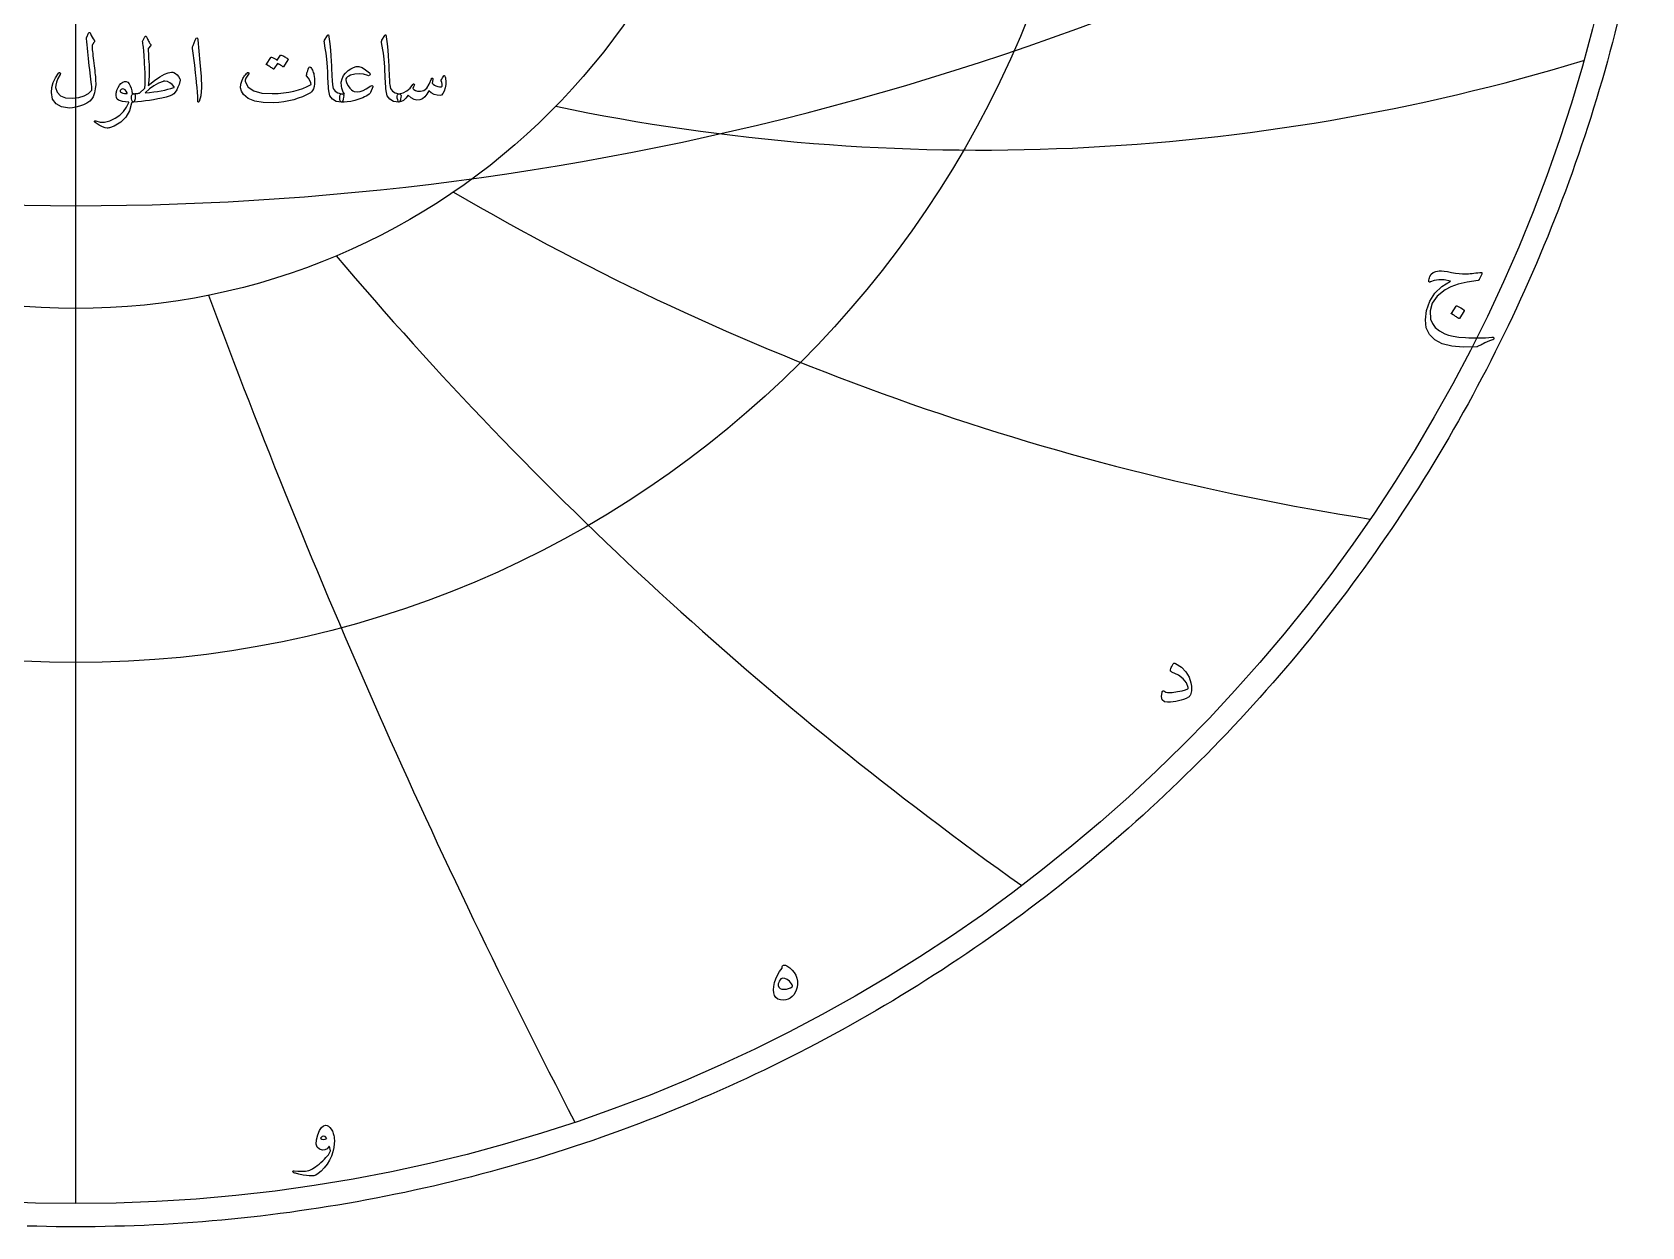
# Model space of a CAD drawing. Header units: millimetres. Extents: x -80 to 80, y -80 to 82.
# Drawn here: x -2.2 to 79.2, y -80.4 to -20 of the extents above; entities that cross this region are included whole.
import ezdxf

# ---------------------------------------------------------------- set-up
doc = ezdxf.new("R2010")
doc.units = ezdxf.units.MM
for name, color, linetype in [('CUT_OUTER', 1, 'Continuous'), ('ENGRAVE', 7, 'Continuous'), ('ENGRAVE_FINE', 8, 'Continuous'), ('TEXT', 5, 'Continuous')]:
    doc.layers.add(name, color=color, linetype=linetype)

msp = doc.modelspace()

# ---------------------------------------------------------------- linework, layer by layer
at = {"layer": 'CUT_OUTER'}
msp.add_lwpolyline([(77.9614, -19.5283), (77.8401, -20.0063), (77.7159, -20.4836), (77.5888, -20.96), (77.4587, -21.4357), (77.3257, -21.9106), (77.1898, -22.3846), (77.051, -22.8578), (76.9093, -23.3302), (76.7647, -23.8016), (76.6172, -24.2722), (76.4668, -24.7419), (76.3136, -25.2106), (76.1575, -25.6784), (75.9985, -26.1452), (75.8366, -26.611), (75.6719, -27.0758), (75.5043, -27.5396), (75.3339, -28.0024), (75.1607, -28.4641), (74.9846, -28.9248), (74.8057, -29.3843), (74.624, -29.8428), (74.4395, -30.3001), (74.2522, -30.7563), (74.0621, -31.2113), (73.8692, -31.6651), (73.6735, -32.1178), (73.475, -32.5692), (73.2738, -33.0195), (73.0698, -33.4684), (72.8631, -33.9162), (72.6536, -34.3626), (72.4414, -34.8078), (72.2265, -35.2516), (72.0088, -35.6941), (71.7884, -36.1353), (71.5654, -36.5751), (71.3396, -37.0135), (71.1111, -37.4505), (70.88, -37.8862), (70.6462, -38.3204), (70.4098, -38.7531), (70.1706, -39.1844), (69.9289, -39.6142), (69.6845, -40.0426), (69.4375, -40.4694), (69.1879, -40.8947), (68.9356, -41.3184), (68.6808, -41.7406), (68.4234, -42.1613), (68.1634, -42.5803), (67.9009, -42.9978), (67.6358, -43.4136), (67.3681, -43.8278), (67.0979, -44.2403), (66.8252, -44.6512), (66.55, -45.0604), (66.2722, -45.4679), (65.992, -45.8736), (65.7093, -46.2777), (65.4241, -46.68), (65.1364, -47.0806), (64.8463, -47.4794), (64.5538, -47.8764), (64.2588, -48.2715), (63.9614, -48.6649), (63.6616, -49.0565), (63.3594, -49.4462), (63.0548, -49.834), (62.7479, -50.22), (62.4385, -50.604), (62.1269, -50.9862), (61.8128, -51.3664), (61.4965, -51.7447), (61.1778, -52.1211), (60.8569, -52.4955), (60.5336, -52.8679), (60.2081, -53.2384), (59.8803, -53.6068), (59.5502, -53.9732), (59.2179, -54.3376), (58.8834, -54.6999), (58.5467, -55.0602), (58.2077, -55.4184), (57.8666, -55.7745), (57.5233, -56.1285), (57.1778, -56.4804), (56.8302, -56.8302), (56.4804, -57.1778), (56.1285, -57.5233), (55.7745, -57.8666), (55.4184, -58.2077), (55.0602, -58.5467), (54.6999, -58.8834), (54.3376, -59.2179), (53.9732, -59.5502), (53.6068, -59.8803), (53.2384, -60.2081), (52.8679, -60.5336), (52.4955, -60.8569), (52.1211, -61.1778), (51.7447, -61.4965), (51.3664, -61.8128), (50.9862, -62.1269), (50.604, -62.4385), (50.22, -62.7479), (49.834, -63.0548), (49.4462, -63.3594), (49.0565, -63.6616), (48.6649, -63.9614), (48.2715, -64.2588), (47.8764, -64.5538), (47.4794, -64.8463), (47.0806, -65.1364), (46.68, -65.4241), (46.2777, -65.7093), (45.8736, -65.992), (45.4679, -66.2722), (45.0604, -66.55), (44.6512, -66.8252), (44.2403, -67.0979), (43.8278, -67.3681), (43.4136, -67.6358), (42.9978, -67.9009), (42.5803, -68.1634), (42.1613, -68.4234), (41.7406, -68.6808), (41.3184, -68.9356), (40.8947, -69.1879), (40.4694, -69.4375), (40.0426, -69.6845), (39.6142, -69.9289), (39.1844, -70.1706), (38.7531, -70.4098), (38.3204, -70.6462), (37.8862, -70.88), (37.4505, -71.1111), (37.0135, -71.3396), (36.5751, -71.5654), (36.1353, -71.7884), (35.6941, -72.0088), (35.2516, -72.2265), (34.8078, -72.4414), (34.3626, -72.6536), (33.9162, -72.8631), (33.4684, -73.0698), (33.0195, -73.2738), (32.5692, -73.475), (32.1178, -73.6735), (31.6651, -73.8692), (31.2113, -74.0621), (30.7563, -74.2522), (30.3001, -74.4395), (29.8428, -74.624), (29.3843, -74.8057), (28.9248, -74.9846), (28.4641, -75.1607), (28.0024, -75.3339), (27.5396, -75.5043), (27.0758, -75.6719), (26.611, -75.8366), (26.1452, -75.9985), (25.6784, -76.1575), (25.2106, -76.3136), (24.7419, -76.4668), (24.2722, -76.6172), (23.8016, -76.7647), (23.3302, -76.9093), (22.8578, -77.051), (22.3846, -77.1898), (21.9106, -77.3257), (21.4357, -77.4587), (20.96, -77.5888), (20.4836, -77.7159), (20.0063, -77.8401), (19.5283, -77.9614), (19.0496, -78.0798), (18.5701, -78.1952), (18.09, -78.3077), (17.6092, -78.4172), (17.1277, -78.5238), (16.6455, -78.6274), (16.1628, -78.728), (15.6794, -78.8257), (15.1954, -78.9204), (14.7109, -79.0122), (14.2258, -79.101), (13.7402, -79.1868), (13.2541, -79.2696), (12.7674, -79.3494), (12.2803, -79.4263), (11.7927, -79.5001), (11.3047, -79.571), (10.8163, -79.6388), (10.3274, -79.7037), (9.8381, -79.7656), (9.3485, -79.8244), (8.8586, -79.8803), (8.3683, -79.9332), (7.8776, -79.983), (7.3867, -80.0298), (6.8955, -80.0736), (6.4041, -80.1144), (5.9124, -80.1522), (5.4205, -80.187), (4.9283, -80.2188), (4.436, -80.2475), (3.9436, -80.2732), (3.4509, -80.2959), (2.9582, -80.3155), (2.4653, -80.3322), (1.9724, -80.3458), (1.4793, -80.3564), (0.9863, -80.3639), (0.4931, -80.3685), (0, -80.37), (-0.4931, -80.3685), (-0.9863, -80.3639), (-1.4793, -80.3564), (-1.9724, -80.3458), (-2.4653, -80.3322)], dxfattribs=at)
at = {"layer": 'ENGRAVE'}
for points in [[(0, -79.2), (0, 79.2)], [(0, -79.2), (0, -33.9362)]]:
    msp.add_lwpolyline(points, dxfattribs=at)
for radius in [79.2, 51.8435, 33.9362]:
    msp.add_circle((0, 0), radius, dxfattribs=at)
for centre, radius, start, end in [((45.7349, 79.2151), 105.1402, 258.224135, 286.874525), ((85.845, 85.845), 132.0094, 239.629506, 261.117298), ((157.1939, 90.7559), 188.7705, 220.274948, 234.600143), ((349.9692, 93.774), 366.0051, 200.309719, 207.472316)]:
    msp.add_arc(centre, radius, start, end, dxfattribs=at)
at = {"layer": 'ENGRAVE_FINE'}
msp.add_arc((0, 118.9871), 147.7245, 237.678517, 302.321483, dxfattribs=at)
at = {"layer": 'TEXT'}
for points in [[(0.644, -20.0145), (0.6522, -20.0001), (0.6628, -19.9899), (0.6756, -19.9837), (0.6909, -19.9817), (0.7061, -19.9843), (0.719, -19.9922), (0.7295, -20.0054), (0.7377, -20.0239), (0.7813, -20.1313), (0.8279, -20.2241), (0.8773, -20.3023), (0.9297, -20.3658), (0.9453, -20.3886), (0.9497, -20.415), (0.9429, -20.4448), (0.9251, -20.4782), (0.9136, -20.4943), (0.9028, -20.5098), (0.8926, -20.5247), (0.8829, -20.5391), (0.8738, -20.5525), (0.8653, -20.5648), (0.8574, -20.576), (0.8501, -20.5859), (0.8378, -20.6041), (0.829, -20.6257), (0.8238, -20.6509), (0.822, -20.6796), (0.8276, -20.7605), (0.8349, -20.8488), (0.844, -20.9444), (0.8548, -21.0473), (0.8671, -21.1575), (0.8806, -21.275), (0.8952, -21.3999), (0.911, -21.5321), (0.9287, -21.6639), (0.9444, -21.7879), (0.958, -21.904), (0.9696, -22.0122), (0.9794, -22.1127), (0.9877, -22.206), (0.9946, -22.2919), (1, -22.3705), (1.0062, -22.6032), (0.9871, -22.8236), (0.9429, -23.0318), (0.8735, -23.2276), (0.8059, -23.3427), (0.7014, -23.4489), (0.56, -23.5464), (0.3817, -23.6351), (0.1885, -23.7086), (0.007, -23.7604), (-0.1628, -23.7906), (-0.3208, -23.7991), (-0.7166, -23.7446), (-1, -23.5953), (-1.171, -23.3512), (-1.2295, -23.0122), (-1.209, -22.7595), (-1.1429, -22.5122), (-1.031, -22.2701), (-0.8735, -22.0332), (-0.8615, -22.0195), (-0.849, -22.011), (-0.8358, -22.0078), (-0.822, -22.0098), (-0.8074, -22.0154), (-0.7963, -22.0227), (-0.7886, -22.0318), (-0.7845, -22.0426), (-0.7816, -22.0587), (-0.7822, -22.0742), (-0.7863, -22.0891), (-0.7939, -22.1035), (-0.9014, -22.3128), (-0.9754, -22.4911), (-1.0161, -22.6383), (-1.0234, -22.7546), (-0.9453, -23.0048), (-0.7764, -23.1796), (-0.5167, -23.2789), (-0.1663, -23.3026), (0.1496, -23.2683), (0.418, -23.189), (0.6391, -23.0646), (0.8127, -22.8951), (0.809, -22.8132), (0.8027, -22.7177), (0.7938, -22.6083), (0.7822, -22.4852), (0.7677, -22.3481), (0.75, -22.1966), (0.7291, -22.0307), (0.7049, -21.8506), (0.6821, -21.6647), (0.6604, -21.4817), (0.6399, -21.3017), (0.6206, -21.1246), (0.6028, -20.9504), (0.5867, -20.7791), (0.5723, -20.6108), (0.5597, -20.4454), (0.541, -20.2862), (0.5419, -20.268), (0.5445, -20.251), (0.5489, -20.2352), (0.555, -20.2206)], [(3.5012, -20.1831), (3.5123, -20.1711), (3.5223, -20.1632), (3.5311, -20.1594), (3.5387, -20.1597), (3.5477, -20.1638), (3.5562, -20.1714), (3.5641, -20.1825), (3.5715, -20.1972), (3.6012, -20.2604), (3.6294, -20.3189), (3.6562, -20.3728), (3.6815, -20.422), (3.7057, -20.4659), (3.7289, -20.504), (3.7513, -20.5362), (3.7729, -20.5625), (3.7887, -20.5842), (3.7939, -20.607), (3.7887, -20.631), (3.7729, -20.6562), (3.6792, -20.7733), (3.6672, -20.7935), (3.6593, -20.8166), (3.6555, -20.8427), (3.6558, -20.8716), (3.671, -21.0927), (3.6839, -21.2873), (3.6944, -21.4557), (3.7026, -21.5976), (3.7087, -21.7136), (3.7131, -21.8037), (3.7158, -21.8681), (3.7167, -21.9068), (3.7156, -22.0209), (3.7126, -22.1293), (3.7074, -22.2317), (3.7003, -22.3283), (3.6913, -22.4191), (3.6809, -22.504), (3.6691, -22.583), (3.6558, -22.6562), (3.974, -22.4126), (4.2494, -22.2253), (4.4822, -22.0941), (4.6722, -22.0192), (4.7568, -21.9993), (4.8326, -21.9911), (4.8996, -21.9946), (4.9579, -22.0098), (5.0401, -22.0526), (5.1183, -22.1199), (5.1924, -22.2118), (5.2623, -22.3283), (5.2732, -22.3561), (5.2776, -22.388), (5.2755, -22.424), (5.267, -22.4642), (5.2205, -22.6082), (5.1651, -22.7452), (5.101, -22.8752), (5.0281, -22.9981), (4.9573, -23.0772), (4.8572, -23.1457), (4.7278, -23.2036), (4.5691, -23.251), (4.3567, -23.298), (4.1458, -23.3406), (3.9364, -23.3788), (3.7284, -23.4126), (3.5221, -23.4418), (3.3179, -23.4659), (3.1158, -23.4851), (2.9157, -23.4993), (2.8932, -23.4928), (2.8724, -23.4735), (2.8534, -23.4413), (2.8361, -23.3962), (2.8209, -23.3409), (2.8127, -23.2873), (2.8115, -23.2355), (2.8173, -23.1855), (2.8305, -23.1418), (2.8513, -23.1094), (2.8797, -23.088), (2.9157, -23.0777), (2.9636, -23.0751), (3.0088, -23.0719), (3.0514, -23.0681), (3.0914, -23.0637), (3.1287, -23.0593), (3.1634, -23.0555), (3.1954, -23.0523), (3.2248, -23.0496), (3.4871, -22.7967), (3.4895, -22.7857), (3.4918, -22.7715), (3.4942, -22.7541), (3.4965, -22.7335), (3.4989, -22.7096), (3.5012, -22.6825), (3.5035, -22.6522), (3.5059, -22.6187), (3.5079, -22.5823), (3.5094, -22.5432), (3.5103, -22.5015), (3.5106, -22.4571), (3.5106, -22.4104), (3.5106, -22.3617), (3.5106, -22.3109), (3.5106, -22.2581), (3.51, -22.1983), (3.5082, -22.1269), (3.5053, -22.0438), (3.5012, -21.9489), (3.4959, -21.843), (3.4895, -21.7264), (3.4819, -21.5994), (3.4731, -21.4618), (3.4529, -21.1565), (3.4344, -20.915), (3.4178, -20.7373), (3.4028, -20.6234), (3.3908, -20.5502), (3.3829, -20.4946), (3.3791, -20.4565), (3.3794, -20.436), (3.3936, -20.3974), (3.4081, -20.3611), (3.4229, -20.3271), (3.438, -20.2955), (3.4533, -20.2657), (3.469, -20.237), (3.4849, -20.2095), (3.5012, -20.1831)], [(6.0445, -20.3611), (6.0893, -20.2744), (6.1253, -20.244), (6.1526, -20.2698), (6.171, -20.3517), (6.2787, -21.4993), (6.3428, -22.2036), (6.3572, -22.7663), (6.3218, -23.1872), (6.2366, -23.4665), (6.2211, -23.4893), (6.2073, -23.5016), (6.1953, -23.5034), (6.1851, -23.4946), (6.1769, -23.4808), (6.171, -23.463), (6.1675, -23.441), (6.1663, -23.415), (6.1663, -23.2121), (6.1569, -22.9969), (6.1382, -22.7695), (6.1101, -22.5297), (6.104, -22.4671), (6.0855, -22.2979), (6.0548, -22.0221), (6.0117, -21.6398), (5.9087, -20.792), (5.9064, -20.7469), (5.9087, -20.7054), (5.9157, -20.6673), (5.9274, -20.6328)], [(12.7331, -20.1269), (12.7422, -20.1128), (12.7507, -20.1035), (12.7586, -20.0988), (12.7659, -20.0988), (12.777, -20.1049), (12.787, -20.1234), (12.7958, -20.1541), (12.8034, -20.1972), (12.842, -20.547), (12.8736, -20.8705), (12.8982, -21.1676), (12.9158, -21.4384), (12.927, -21.6699), (12.9374, -21.8775), (12.947, -22.061), (12.9556, -22.2206), (12.9631, -22.3561), (12.9691, -22.4677), (12.9736, -22.5552), (12.9767, -22.6187), (13.0182, -22.809), (13.1102, -22.9489), (13.2524, -23.0385), (13.4451, -23.0777), (13.4986, -23.0918), (13.5329, -23.1246), (13.5478, -23.1761), (13.5434, -23.2464), (13.5215, -23.357), (13.4977, -23.4361), (13.4723, -23.4835), (13.4451, -23.4993), (13.174, -23.4636), (12.9743, -23.3564), (12.8461, -23.1779), (12.7893, -22.9279), (12.7804, -22.8083), (12.7723, -22.6884), (12.7652, -22.5682), (12.7589, -22.4478), (12.7532, -22.327), (12.7477, -22.206), (12.7426, -22.0846), (12.7378, -21.963), (12.729, -21.731), (12.7167, -21.5221), (12.7009, -21.3364), (12.6816, -21.1737), (12.6587, -21.0176), (12.6324, -20.8511), (12.6025, -20.6745), (12.5692, -20.4876), (12.5648, -20.4539), (12.5657, -20.4232), (12.5718, -20.3953), (12.5832, -20.3705)], [(15.6324, -20.1269), (15.6415, -20.1128), (15.65, -20.1035), (15.6579, -20.0988), (15.6652, -20.0988), (15.6763, -20.1049), (15.6863, -20.1234), (15.6951, -20.1541), (15.7027, -20.1972), (15.7413, -20.547), (15.7729, -20.8705), (15.7975, -21.1676), (15.8151, -21.4384), (15.8264, -21.6699), (15.8368, -21.8775), (15.8463, -22.061), (15.8549, -22.2206), (15.8624, -22.3561), (15.8684, -22.4677), (15.8729, -22.5552), (15.876, -22.6187), (15.9176, -22.809), (16.0095, -22.9489), (16.1517, -23.0385), (16.3444, -23.0777), (16.3979, -23.0918), (16.4322, -23.1246), (16.4471, -23.1761), (16.4427, -23.2464), (16.4208, -23.357), (16.3971, -23.4361), (16.3716, -23.4835), (16.3444, -23.4993), (16.0733, -23.4636), (15.8736, -23.3564), (15.7454, -23.1779), (15.6886, -22.9279), (15.6797, -22.8083), (15.6716, -22.6884), (15.6645, -22.5682), (15.6582, -22.4478), (15.6525, -22.327), (15.6471, -22.206), (15.6419, -22.0846), (15.6371, -21.963), (15.6283, -21.731), (15.616, -21.5221), (15.6002, -21.3364), (15.5809, -21.1737), (15.5581, -21.0176), (15.5317, -20.8511), (15.5019, -20.6745), (15.4685, -20.4876), (15.4641, -20.4539), (15.465, -20.4232), (15.4711, -20.3953), (15.4825, -20.3705)], [(10.3537, -21.1339), (10.3596, -21.1281), (10.3677, -21.1246), (10.3783, -21.1234), (10.3912, -21.1246), (10.4373, -21.1418), (10.4819, -21.1609), (10.5251, -21.1816), (10.5668, -21.2042), (10.6074, -21.2288), (10.647, -21.2557), (10.6858, -21.285), (10.7237, -21.3166), (10.731, -21.3263), (10.7343, -21.3365), (10.7334, -21.3473), (10.7284, -21.3588), (10.5036, -21.7147), (10.4974, -21.7194), (10.4884, -21.7194), (10.4764, -21.7147), (10.4614, -21.7054), (10.4512, -21.6967), (10.4345, -21.6849), (10.4114, -21.6698), (10.3818, -21.6515), (10.3455, -21.6297), (10.3022, -21.6041), (10.2518, -21.5747), (10.1944, -21.5414), (10.0165, -21.8178), (10.0083, -21.8263), (9.9977, -21.8283), (9.9848, -21.8239), (9.9696, -21.8131), (9.9564, -21.8037), (9.9357, -21.7897), (9.9073, -21.7709), (9.8713, -21.7475), (9.8271, -21.7194), (9.7741, -21.6866), (9.7123, -21.6492), (9.6417, -21.607), (9.6344, -21.6), (9.6312, -21.593), (9.6321, -21.5859), (9.6371, -21.5789), (9.8666, -21.237), (9.8724, -21.2311), (9.8806, -21.2276), (9.8912, -21.2264), (9.904, -21.2276), (9.9433, -21.2403), (9.9813, -21.2551), (10.0182, -21.272), (10.0539, -21.2908), (10.0885, -21.3115), (10.1218, -21.3336), (10.154, -21.3571), (10.1851, -21.3822)], [(11.8806, -21.7569), (11.9121, -21.7964), (11.9409, -21.84), (11.9671, -21.8877), (11.9907, -21.9396), (12.0116, -21.9952), (12.0299, -22.0543), (12.0456, -22.117), (12.0586, -22.1831), (12.0756, -22.316), (12.0797, -22.4478), (12.0709, -22.5783), (12.0493, -22.7077), (12.0165, -22.8231), (11.9743, -22.9161), (11.9228, -22.987), (11.8619, -23.0356), (11.6687, -23.1378), (11.4638, -23.2288), (11.2471, -23.3087), (11.0188, -23.3775), (10.7788, -23.4346), (10.527, -23.4794), (10.2635, -23.5119), (9.9884, -23.5321), (9.4725, -23.5268), (9.0492, -23.4548), (8.7184, -23.316), (8.4801, -23.1105), (8.3824, -22.9498), (8.3373, -22.7768), (8.3449, -22.5915), (8.4052, -22.3939), (8.4256, -22.3513), (8.4491, -22.3078), (8.4759, -22.2635), (8.5059, -22.2182), (8.5391, -22.1721), (8.5756, -22.1252), (8.6152, -22.0773), (8.6581, -22.0286), (8.6725, -22.0148), (8.6874, -22.0063), (8.7029, -22.0031), (8.719, -22.0051), (8.7299, -22.0092), (8.7389, -22.0168), (8.7463, -22.028), (8.7518, -22.0426), (8.7544, -22.0564), (8.753, -22.0695), (8.7474, -22.0821), (8.7378, -22.0941), (8.6977, -22.1418), (8.6616, -22.1913), (8.6297, -22.2425), (8.6019, -22.2955), (8.5829, -22.3462), (8.5727, -22.3951), (8.5712, -22.4422), (8.5785, -22.4876), (8.7249, -22.7525), (9.0001, -22.9384), (9.404, -23.0452), (9.9368, -23.0731), (10.2297, -23.0618), (10.5089, -23.0373), (10.7742, -22.9997), (11.0258, -22.9489), (11.264, -22.885), (11.489, -22.8078), (11.7007, -22.7175), (11.8994, -22.614), (11.8801, -22.5174), (11.8361, -22.4103), (11.7676, -22.2926), (11.6745, -22.1644), (11.6716, -22.1521), (11.6722, -22.1293), (11.6763, -22.0959), (11.6839, -22.052), (11.686, -22.0476), (11.6874, -22.0438), (11.6883, -22.0406), (11.6886, -22.0379), (11.7038, -21.9782), (11.7261, -21.9115), (11.7553, -21.8377), (11.7916, -21.7569), (11.8077, -21.7323), (11.8279, -21.7241), (11.8522, -21.7323), (11.8806, -21.7569)], [(15.0235, -22.7358), (14.8971, -23.0168), (14.881, -23.0447), (14.8654, -23.0672), (14.8505, -23.0845), (14.8362, -23.0965), (14.7633, -23.1464), (14.6851, -23.1931), (14.6017, -23.2366), (14.513, -23.2768), (14.4193, -23.3144), (14.3209, -23.35), (14.2179, -23.3835), (14.1102, -23.415), (13.9088, -23.4642), (13.7308, -23.4946), (13.5762, -23.5063), (13.4451, -23.4993), (13.395, -23.4765), (13.3619, -23.4314), (13.3458, -23.364), (13.3467, -23.2745), (13.3587, -23.1937), (13.376, -23.1339), (13.3985, -23.0953), (13.4263, -23.0777), (13.431, -23.0777), (13.4357, -23.0777), (13.4404, -23.0777), (13.4451, -23.0777), (13.4799, -23.0813), (13.5141, -23.0824), (13.5478, -23.0813), (13.5809, -23.0777), (13.5241, -22.9937), (13.4802, -22.9009), (13.4491, -22.7993), (13.431, -22.689), (13.4284, -22.4914), (13.4626, -22.3154), (13.5338, -22.1612), (13.6418, -22.0286), (13.7808, -21.9047), (13.917, -21.8096), (14.0501, -21.7431), (14.1804, -21.7054), (14.3209, -21.7057), (14.4802, -21.7581), (14.6582, -21.8626), (14.8549, -22.0192), (14.8771, -22.0435), (14.8877, -22.0695), (14.8865, -22.0973), (14.8736, -22.1269), (14.8552, -22.1497), (14.8326, -22.162), (14.806, -22.1638), (14.7753, -22.155), (14.5548, -22.0912), (14.3338, -22.0684), (14.1122, -22.0865), (13.89, -22.1456), (13.8019, -22.1828), (13.7343, -22.2241), (13.6871, -22.2695), (13.6605, -22.319), (13.6541, -22.3816), (13.6722, -22.4618), (13.715, -22.5596), (13.7823, -22.6749), (13.8643, -22.7914), (13.9415, -22.8787), (14.0141, -22.9366), (14.0821, -22.9653), (14.2299, -22.98), (14.3783, -22.963), (14.5273, -22.9144), (14.6769, -22.8342), (14.8127, -22.7405), (14.883, -22.696), (14.9392, -22.6702), (14.9814, -22.6632), (15.0095, -22.6749), (15.0209, -22.6893), (15.027, -22.7042), (15.0279, -22.7197), (15.0235, -22.7358)], [(2.822, -23.5508), (2.7123, -23.9364), (2.5281, -24.2592), (2.2696, -24.5195), (1.9368, -24.7171), (1.8902, -24.7371), (1.8443, -24.7552), (1.7989, -24.7711), (1.7541, -24.785), (1.7102, -24.7966), (1.6675, -24.8055), (1.6259, -24.8118), (1.5855, -24.8155), (1.4848, -24.8011), (1.3513, -24.7487), (1.185, -24.6583), (0.986, -24.5297), (0.9646, -24.5113), (0.952, -24.4934), (0.9482, -24.4762), (0.9532, -24.4595), (0.9643, -24.4466), (0.9789, -24.4407), (0.9971, -24.4419), (1.0187, -24.4501), (1.2257, -24.5172), (1.4579, -24.5169), (1.7152, -24.4492), (1.9977, -24.3143), (2.2284, -24.1577), (2.4192, -23.9735), (2.5703, -23.7619), (2.6815, -23.5227), (2.6806, -23.5142), (2.678, -23.5075), (2.6736, -23.5025), (2.6675, -23.4993), (2.5062, -23.4899), (2.3689, -23.4712), (2.2556, -23.4431), (2.1663, -23.4056), (2.0972, -23.3476), (2.0539, -23.2674), (2.0363, -23.165), (2.0445, -23.0403), (2.0471, -23.0237), (2.0504, -23.0069), (2.0542, -22.9898), (2.0586, -22.9724), (2.0635, -22.9543), (2.0691, -22.9355), (2.0752, -22.9157), (2.082, -22.8951), (2.137, -22.7613), (2.2038, -22.6503), (2.2822, -22.5622), (2.3724, -22.4969), (2.4646, -22.4612), (2.5492, -22.4618), (2.6262, -22.4987), (2.6956, -22.5719), (2.7562, -22.6738), (2.8021, -22.792), (2.8334, -22.9267), (2.8501, -23.0777), (2.8594, -23.0776), (2.8683, -23.0772), (2.8769, -23.0764), (2.8853, -23.0754), (2.8936, -23.0744), (2.9022, -23.0736), (2.9112, -23.0732), (2.9204, -23.0731), (2.952, -23.0798), (2.9766, -23.1), (2.9942, -23.1337), (3.0047, -23.1808), (3.0091, -23.2326), (3.0082, -23.285), (3.0021, -23.338), (2.9907, -23.3916), (2.9757, -23.4387), (2.959, -23.4724), (2.9406, -23.4926), (2.9204, -23.4993), (2.8314, -23.4993), (2.8308, -23.5078), (2.8291, -23.5192), (2.8261, -23.5335), (2.822, -23.5508)], [(4.5082, -22.4407), (4.4845, -22.4416), (4.4602, -22.4442), (4.4353, -22.4486), (4.4099, -22.4548), (4.1798, -22.5452), (3.9532, -22.6714), (3.7301, -22.8333), (3.5106, -23.0309), (3.7298, -23.0104), (3.938, -22.9864), (4.135, -22.9589), (4.3209, -22.9279), (4.4956, -22.893), (4.6593, -22.8541), (4.8118, -22.8111), (4.9532, -22.7639), (4.9664, -22.7584), (4.9731, -22.751), (4.9734, -22.742), (4.9672, -22.7311), (4.8665, -22.6076), (4.7565, -22.518), (4.637, -22.4624), (4.5082, -22.4407)], [(18.616, -22.1644), (18.6263, -22.1574), (18.6383, -22.1597), (18.6521, -22.1714), (18.6676, -22.1925), (18.6843, -22.2282), (18.6968, -22.2791), (18.7053, -22.3453), (18.7097, -22.4267), (18.7112, -22.5192), (18.7062, -22.6094), (18.6948, -22.6972), (18.6769, -22.7827), (18.6248, -22.9489), (18.5669, -23.0684), (18.503, -23.141), (18.4334, -23.1667), (18.2686, -23.1571), (18.116, -23.114), (17.9758, -23.0376), (17.8479, -22.9279), (17.7601, -23.1009), (17.6559, -23.2358), (17.5352, -23.3327), (17.3982, -23.3916), (17.2545, -23.4044), (17.109, -23.3681), (16.9618, -23.2827), (16.8128, -23.148), (16.6921, -23.3017), (16.5739, -23.4115), (16.458, -23.4773), (16.3444, -23.4993), (16.3215, -23.4864), (16.2999, -23.4478), (16.2794, -23.3834), (16.2601, -23.2932), (16.253, -23.2042), (16.2647, -23.1386), (16.2952, -23.0965), (16.3444, -23.0777), (16.5604, -23.0289), (16.7495, -22.9337), (16.9117, -22.7923), (17.0469, -22.6047), (17.0543, -22.5944), (17.0622, -22.5871), (17.0707, -22.5827), (17.0797, -22.5812), (17.0909, -22.5824), (17.1008, -22.5859), (17.1096, -22.5918), (17.1172, -22.6), (17.1216, -22.6252), (17.1114, -22.6679), (17.0865, -22.7282), (17.0469, -22.8061), (17.0988, -22.8661), (17.1793, -22.9103), (17.2885, -22.9387), (17.4263, -22.9513), (17.5982, -22.9153), (17.7484, -22.7979), (17.8769, -22.5991), (17.9837, -22.319), (17.989, -22.3046), (17.9954, -22.2944), (18.003, -22.2882), (18.0118, -22.2862), (18.025, -22.2873), (18.0364, -22.2908), (18.0461, -22.2967), (18.054, -22.3049), (18.0598, -22.3166), (18.0633, -22.3283), (18.0645, -22.34), (18.0633, -22.3517), (18.0165, -22.5485), (18.0713, -22.5971), (18.1371, -22.6398), (18.2141, -22.6767), (18.3022, -22.7077), (18.388, -22.7279), (18.4533, -22.7323), (18.4981, -22.7209), (18.5224, -22.6937), (18.5303, -22.6521), (18.5259, -22.593), (18.5092, -22.5163), (18.4802, -22.422), (18.4852, -22.3954), (18.5095, -22.3435), (18.5531, -22.2666), (18.616, -22.1644)], [(2.5972, -23.0262), (2.548, -22.9404), (2.4942, -22.8798), (2.4356, -22.8444), (2.3724, -22.8342), (2.3346, -22.8441), (2.301, -22.8599), (2.2714, -22.8816), (2.2459, -22.9091), (2.2377, -22.9238), (2.2365, -22.9396), (2.2424, -22.9565), (2.2553, -22.9747), (2.3036, -23.0171), (2.3736, -23.0461), (2.4652, -23.0616), (2.5785, -23.0637), (2.5902, -23.0613), (2.5972, -23.0543), (2.5995, -23.0426), (2.5972, -23.0262)], [(71.1023, -32.1999), (70.9824, -32.4697), (70.9714, -32.4875), (70.9586, -32.5009), (70.944, -32.51), (70.9274, -32.5146), (70.3732, -32.6021), (69.9094, -32.7095), (69.5363, -32.8369), (69.2537, -32.9843), (68.8575, -33.3075), (68.603, -33.6625), (68.4902, -34.0494), (68.5193, -34.4681), (68.6073, -34.6948), (68.7566, -34.8953), (68.9671, -35.0695), (69.2387, -35.2175), (69.4295, -35.2837), (69.6671, -35.3374), (69.9516, -35.3787), (70.2829, -35.4074), (70.459, -35.4158), (70.6326, -35.4211), (70.8038, -35.4233), (70.9724, -35.4224), (71.1379, -35.4186), (71.2996, -35.4124), (71.4576, -35.4036), (71.6119, -35.3924), (71.6481, -35.3899), (71.6768, -35.3924), (71.6981, -35.3999), (71.7118, -35.4124), (71.7193, -35.4277), (71.7218, -35.4436), (71.7193, -35.4602), (71.7118, -35.4773), (71.7063, -35.4866), (71.6999, -35.4942), (71.6926, -35.5003), (71.6843, -35.5048), (71.6754, -35.5087), (71.6662, -35.5129), (71.6567, -35.5175), (71.6469, -35.5223), (71.5029, -35.5682), (71.3758, -35.616), (71.2656, -35.6656), (71.1722, -35.7172), (71.1124, -35.7543), (71.0579, -35.7858), (71.0088, -35.8118), (70.9649, -35.8321), (70.9269, -35.8477), (70.8956, -35.8595), (70.8707, -35.8677), (70.8525, -35.872), (70.1692, -35.8973), (69.5884, -35.8483), (69.1101, -35.725), (68.7341, -35.5273), (68.4624, -35.2563), (68.3019, -34.9178), (68.2526, -34.5118), (68.3144, -34.0385), (68.4781, -33.5616), (68.7341, -33.1554), (69.0826, -32.8197), (69.5235, -32.5546), (69.2112, -32.495), (68.939, -32.4809), (68.7066, -32.5124), (68.5143, -32.5896), (68.4974, -32.5958), (68.4818, -32.5996), (68.4674, -32.6008), (68.4543, -32.5996), (68.4434, -32.5955), (68.4356, -32.5883), (68.4309, -32.578), (68.4293, -32.5646), (68.4362, -32.5025), (68.4468, -32.4409), (68.4612, -32.3801), (68.4793, -32.3198), (68.543, -32.2027), (68.6442, -32.1162), (68.7828, -32.0603), (68.9589, -32.035), (69.0704, -32.0359), (69.21, -32.0487), (69.3777, -32.0734), (69.5735, -32.1099), (69.7755, -32.1465), (69.9619, -32.1712), (70.1327, -32.184), (70.2879, -32.1849), (70.3625, -32.1816), (70.4415, -32.1768), (70.5249, -32.1704), (70.6127, -32.1624), (70.7048, -32.1526), (70.8013, -32.1405), (70.9021, -32.1263), (71.0073, -32.1099), (71.0676, -32.1081), (71.1035, -32.1224), (71.1151, -32.153), (71.1023, -32.1999)], [(69.8133, -33.8186), (69.8195, -33.8124), (69.8283, -33.8086), (69.8395, -33.8074), (69.8532, -33.8086), (69.9504, -33.848), (70.0418, -33.8961), (70.1277, -33.9529), (70.208, -34.0185), (70.2158, -34.0285), (70.2192, -34.0385), (70.2183, -34.0484), (70.213, -34.0584), (69.9781, -34.4381), (69.9694, -34.4472), (69.9582, -34.4494), (69.9444, -34.4447), (69.9282, -34.4331), (69.9141, -34.4232), (69.892, -34.4082), (69.8617, -34.3882), (69.8233, -34.3632), (69.7761, -34.3332), (69.7196, -34.2983), (69.6537, -34.2583), (69.5785, -34.2133), (69.5685, -34.2058), (69.5635, -34.1983), (69.5635, -34.1908), (69.5685, -34.1833)], [(55.3644, -52.2065), (55.3842, -52.147), (55.4037, -52.0934), (55.4229, -52.0458), (55.4418, -52.0041), (55.4601, -51.9681), (55.4774, -51.9373), (55.4938, -51.9119), (55.5093, -51.8917), (55.5333, -51.8724), (55.5605, -51.8642), (55.5908, -51.8674), (55.6242, -51.8817), (55.9199, -52.08), (56.1475, -52.3102), (56.3071, -52.5721), (56.3986, -52.866), (56.4114, -52.95), (56.4198, -53.0321), (56.4239, -53.1123), (56.4236, -53.1907), (56.4186, -53.2666), (56.4086, -53.3394), (56.3936, -53.409), (56.3736, -53.4755), (56.3558, -53.5111), (56.3324, -53.5429), (56.3033, -53.5711), (56.2687, -53.5954), (56.1494, -53.6538), (56.0264, -53.7041), (55.8996, -53.7462), (55.7691, -53.7803), (55.6354, -53.8068), (55.4993, -53.8265), (55.3606, -53.8393), (55.2195, -53.8452), (55.0521, -53.8171), (54.9497, -53.7228), (54.9122, -53.5623), (54.9397, -53.3356), (54.9491, -53.3109), (54.9622, -53.2919), (54.9791, -53.2785), (54.9997, -53.2707), (55.0175, -53.2728), (55.0359, -53.2794), (55.0549, -53.2903), (55.0746, -53.3056), (55.1355, -53.3384), (55.2182, -53.3568), (55.3229, -53.3609), (55.4493, -53.3506), (55.7238, -53.3106), (55.9477, -53.2657), (56.121, -53.2157), (56.2437, -53.1607), (56.2499, -53.1532), (56.2537, -53.1408), (56.2549, -53.1233), (56.2537, -53.1008), (56.1691, -52.8647), (56.0051, -52.6561), (55.7619, -52.475), (55.4393, -52.3214), (55.3972, -52.2992), (55.3706, -52.2727), (55.3597, -52.2418), (55.3644, -52.2065)], [(35.7543, -67.1591), (35.7971, -67.1394), (35.8455, -67.1354), (35.8995, -67.1469), (35.9592, -67.1741), (36.1075, -67.2734), (36.2327, -67.3864), (36.3348, -67.5132), (36.4138, -67.6537), (36.4685, -67.8002), (36.4975, -67.9497), (36.5009, -68.1024), (36.4788, -68.2583), (36.4385, -68.4003), (36.3826, -68.5268), (36.3111, -68.6376), (36.224, -68.7329), (36.1256, -68.8094), (36.0204, -68.864), (35.9083, -68.8968), (35.7893, -68.9077), (35.6338, -68.8965), (35.507, -68.8528), (35.409, -68.7766), (35.3397, -68.6679), (35.2981, -68.5358), (35.2834, -68.3844), (35.2956, -68.2136), (35.3347, -68.0234), (35.398, -67.8261), (35.4833, -67.6387), (35.5904, -67.4614), (35.7194, -67.294), (35.7237, -67.2862), (35.7269, -67.2728), (35.7287, -67.2537), (35.7294, -67.229), (35.7309, -67.2022), (35.7356, -67.1816), (35.7434, -67.1672), (35.7543, -67.1591)], [(36.229, -68.2333), (36.2499, -68.207), (36.2527, -68.1733), (36.2374, -68.1321), (36.204, -68.0834), (36.0881, -67.9572), (35.9754, -67.8686), (35.8658, -67.8173), (35.7593, -67.8036), (35.7087, -67.8127), (35.6619, -67.8398), (35.6188, -67.8851), (35.5795, -67.9485), (35.5479, -68.0169), (35.5283, -68.0771), (35.5205, -68.1293), (35.5245, -68.1733), (35.5595, -68.2542), (35.6194, -68.312), (35.7044, -68.3466), (35.8143, -68.3582), (35.9358, -68.3504), (36.0454, -68.3269), (36.1431, -68.2879), (36.229, -68.2333)], [(12.238, -75.7166), (12.3292, -75.5049), (12.4279, -75.3544), (12.5341, -75.2651), (12.6477, -75.237), (12.7189, -75.2495), (12.7876, -75.2869), (12.8538, -75.3494), (12.9175, -75.4368), (12.9481, -75.4874), (12.975, -75.5392), (12.9981, -75.5923), (13.0174, -75.6467), (13.034, -75.7025), (13.0487, -75.7603), (13.0615, -75.82), (13.0724, -75.8815), (13.0827, -76.0186), (13.0736, -76.18), (13.0452, -76.3658), (12.9975, -76.5759), (12.9269, -76.7936), (12.8301, -77.0019), (12.7071, -77.2008), (12.5578, -77.3903), (12.4014, -77.5555), (12.2618, -77.6763), (12.1391, -77.7528), (12.0332, -77.785), (11.9252, -77.7906), (11.8009, -77.7875), (11.6604, -77.7756), (11.5036, -77.755), (11.4241, -77.7421), (11.3506, -77.7282), (11.283, -77.7133), (11.2213, -77.6976), (11.1653, -77.6815), (11.1145, -77.6657), (11.0691, -77.6503), (11.029, -77.6351), (11.0052, -77.622), (10.989, -77.6076), (10.9803, -77.592), (10.979, -77.5752), (10.9868, -77.5583), (11.0002, -77.5477), (11.0193, -77.5433), (11.044, -77.5452), (11.2366, -77.5639), (11.4249, -77.5652), (11.6088, -77.5489), (11.7884, -77.5152), (11.8438, -77.498), (11.9052, -77.4715), (11.9725, -77.4356), (12.0457, -77.3903), (12.1248, -77.3357), (12.2099, -77.2716), (12.301, -77.1983), (12.3979, -77.1155), (12.4928, -77.03), (12.5778, -76.9481), (12.6527, -76.8701), (12.7177, -76.7958), (12.7723, -76.7249), (12.8163, -76.6571), (12.8498, -76.5925), (12.8725, -76.531), (12.8594, -76.4379), (12.8451, -76.3686), (12.8295, -76.323), (12.8126, -76.3011), (12.7111, -76.4207), (12.5965, -76.4848), (12.4688, -76.4932), (12.328, -76.446), (12.2118, -76.3442), (12.1581, -76.1887), (12.1668, -75.9795), (12.238, -75.7166)], [(12.6927, -75.9015), (12.619, -75.8121), (12.5428, -75.779), (12.4641, -75.8022), (12.3829, -75.8815), (12.4491, -75.9352), (12.5228, -75.9564), (12.604, -75.9452), (12.6927, -75.9015)]]:
    msp.add_lwpolyline(points, close=True, dxfattribs=at)

doc.saveas('drawing.dxf')
